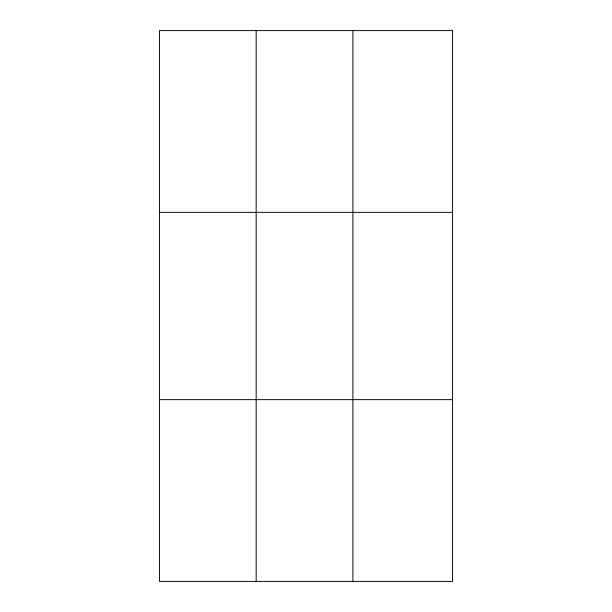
<?xml version="1.0" encoding="UTF-8"?>
<svg xmlns="http://www.w3.org/2000/svg" width="612" height="612" viewBox="0 0 612 612"><rect width="100%" height="100%" fill="white"/><g stroke="black" fill="none" stroke-linecap="round" stroke-linejoin="round"><path stroke-width="0.92" d="M256.168 30.6L256.168 581.4M352.902 30.6L352.902 581.4M159.441 212.364L452.559 212.364M159.441 399.636L452.559 399.636M452.559 30.6L452.559 581.4L159.441 581.4L159.441 30.6L452.559 30.6"/></g></svg>
